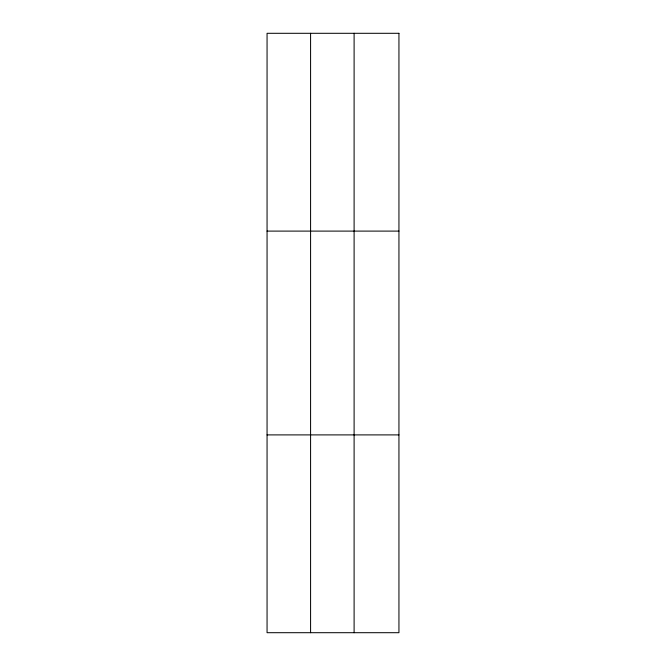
<?xml version="1.0" encoding="UTF-8"?>
<svg xmlns="http://www.w3.org/2000/svg" width="666" height="666" viewBox="0 0 666 666"><rect width="100%" height="100%" fill="white"/><g stroke="black" fill="none" stroke-linecap="round" stroke-linejoin="round"><path stroke-width="1" d="M310.581 33.3L310.581 632.7M354.104 33.3L354.104 632.7M267.058 231.102L398.942 231.102M267.058 434.898L398.942 434.898M398.942 33.3L398.942 632.7L267.058 632.7L267.058 33.3L398.942 33.3"/></g></svg>
